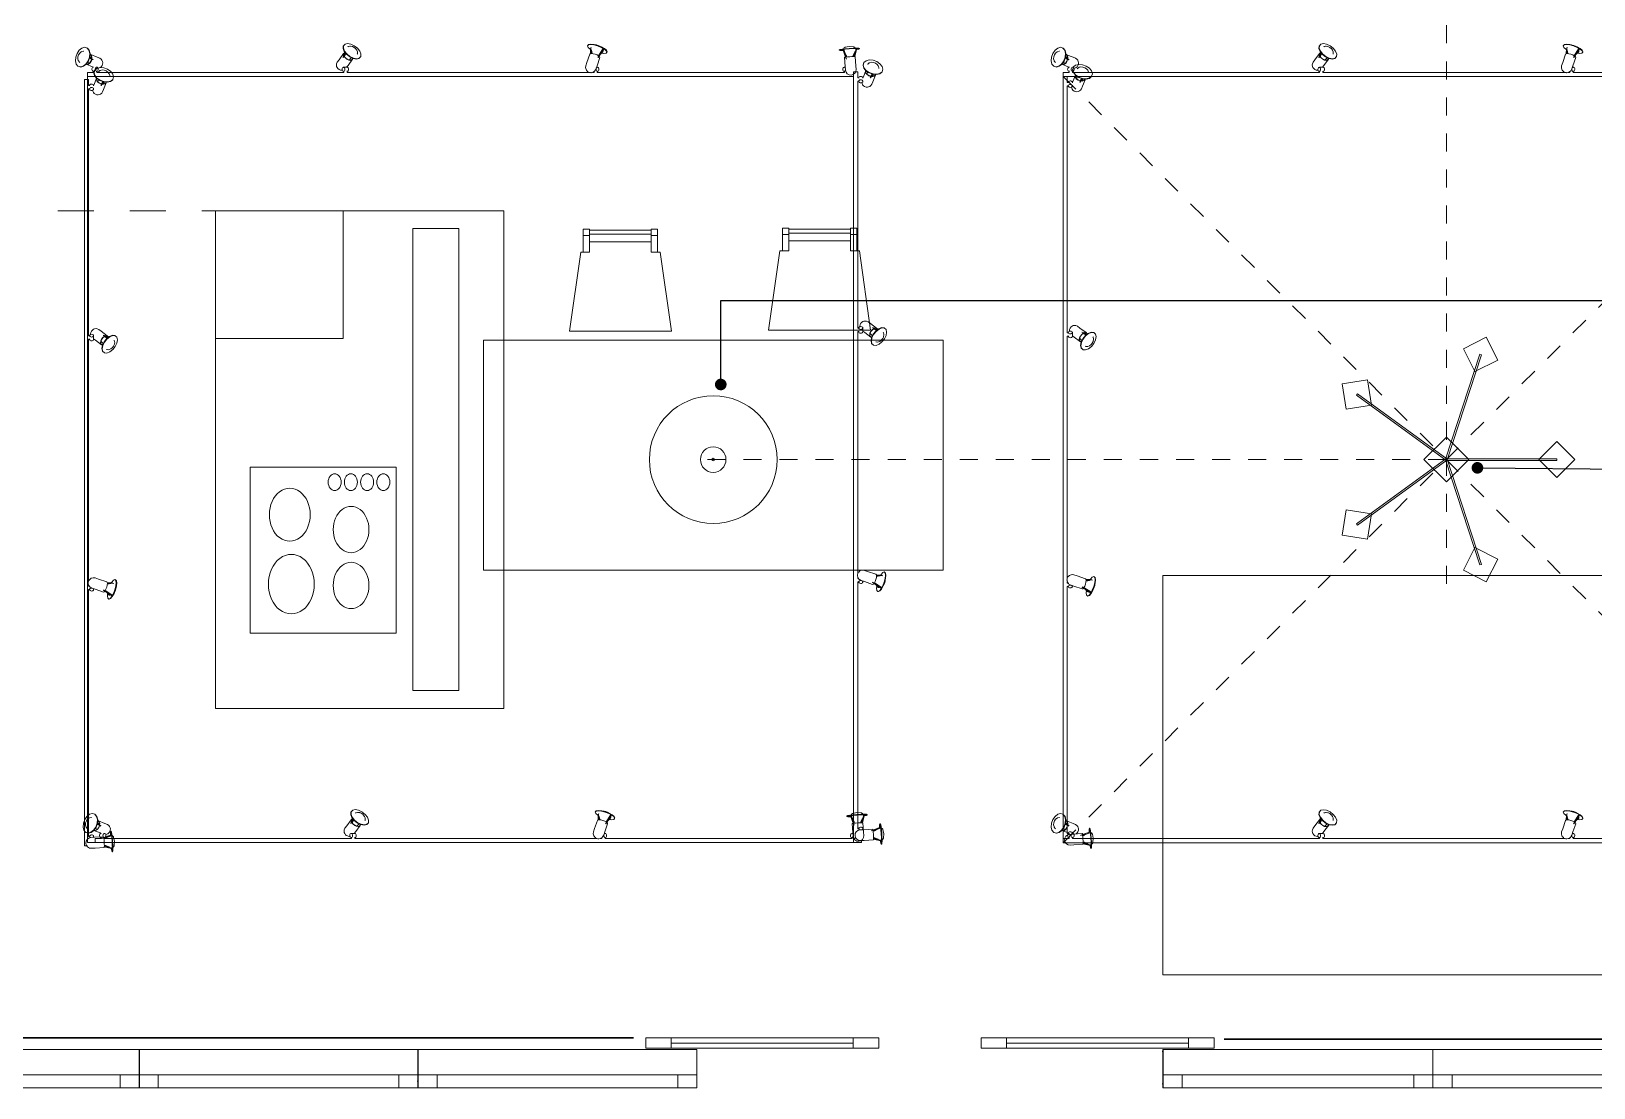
# Model space of a CAD drawing. Header units: millimetres. Extents: x 2336463 to 2579121, y 595385 to 778077.
# Drawn here: x 2375975 to 2382092, y 689177 to 693313 of the extents above; entities that cross this region are included whole.
import ezdxf

# ---------------------------------------------------------------- set-up
doc = ezdxf.new("R2010")
doc.units = ezdxf.units.MM
doc.header["$MEASUREMENT"] = 0
doc.header["$XCLIPFRAME"] = 0
doc.linetypes.add('короткая штриховая', pattern=[141.111111, 70.555556, -70.555556])
doc.linetypes.add('Штриховая', pattern=[282.222223, 141.111112, -141.111112])
for name, color, linetype, lineweight, true_color in [('+ план экспозиций_Ном._пера__58', 7, 'Continuous', 5, 0xdf0000), ('MEP - Электрооборудование.ЭО_Ном._пера__35', 7, 'Continuous', 30, 0x2731ed), ('MEP - Электрооборудование.ЭО_Ном._пера__58', 7, 'Continuous', 5, 0xdf0000), ('Интерьер - Мебель_Ном._пера__62', 7, 'Continuous', 25, 0xaaaaaa), ('сит план_Ном._пера__87', 7, 'Continuous', 20, 0x6a6a6a)]:
    doc.layers.add(name, color=color, linetype=linetype, lineweight=lineweight, true_color=true_color)
doc.layers.add('1 Планировка', color=7, linetype='Continuous')
doc.layers.add('сит план', color=7, linetype='Continuous')
for name, color, linetype, lineweight in [('1 Планировка_Ном._пера__1', 7, 'Continuous', 13), ('MEP - Электрооборудование.ЭО_Ном._пера__1', 7, 'Continuous', 13), ('MEP - Электрооборудование.ЭО_Ном._пера__101', 252, 'Continuous', 5), ('Двери ARCHICAD_Ном._пера__1', 7, 'Continuous', 13), ('Окна ARCHICAD_Ном._пера__1', 7, 'Continuous', 13), ('сит план_Ном._пера__1', 7, 'Continuous', 13)]:
    doc.layers.add(name, color=color, linetype=linetype, lineweight=lineweight)
doc.linetypes.add('Сварной шов', pattern='A,0,[2,Р”РёР·Р°Р№РЅ РїСЂРѕРµРєС‚ СЂР°Р±РѕС‡РёР№1.Shx,S=0.079365,R=0,X=0,Y=0],-17,0', length=17)
doc.dimstyles.new('СГЕНЕРИР_СТИЛЬ__11', dxfattribs={"dimtxt": 0.18, "dimasz": 91.2, "dimexe": 0.18, "dimexo": 0.0625, "dimgap": 0, "dimtad": 0, "dimtih": 1, "dimtoh": 1, "dimdec": 4, "dimzin": 0, "dimdsep": 46, "dimcen": 0.09, "dimadec": 0, "dimazin": 0, "dimtfac": 1, "dimtdec": 4, "dimtmove": 0, "dimatfit": 3, "dimldrblk": 'ARROWHEAD_11', "dimfxl": 0, "dimtolj": 1, "dimtzin": 0, "dimarcsym": 0})
picture_1 = doc.add_image_def('image1.jpg', size_in_pixel=(198, 102))
pattern_1 = [(45, (2086872.015, 585813.69), (-63.639609, 63.639609), [])]

# ---------------------------------------------------------------- blocks, each defined once
blk = doc.blocks.new('Перекрытие_224', base_point=(2377825.6, 692610.8))
at = {"layer": '1 Планировка_Ном._пера__1', "color": 7, "linetype": 'Continuous', "lineweight": 13, "flags": 128}
blk.add_lwpolyline([(2377825.6, 692610.8), (2376695.7, 692610.8), (2376695.7, 690661.3), (2377825.6, 690661.3)], close=True, dxfattribs=at)
blk = doc.blocks.new('Перекрытие_231', base_point=(2377745.6, 692104.1))
at = {"layer": '1 Планировка_Ном._пера__1', "color": 7, "linetype": 'Continuous', "lineweight": 13, "flags": 128}
blk.add_lwpolyline([(2377745.6, 692104.1), (2377745.6, 691204), (2379545.2, 691204), (2379545.2, 692104.1)], close=True, dxfattribs=at)
blk = doc.blocks.new('Перекрытие_234', base_point=(2377469.2, 690731.7))
at = {"layer": '1 Планировка_Ном._пера__1', "color": 7, "linetype": 'Continuous', "lineweight": 13, "flags": 128}
blk.add_lwpolyline([(2377469.2, 690731.7), (2377649.2, 690731.7), (2377649.2, 692541.1), (2377469.2, 692541.1)], close=True, dxfattribs=at)
blk = doc.blocks.new('Перекрытие_236', base_point=(2376695.7, 692110.8))
at = {"layer": '1 Планировка_Ном._пера__1', "color": 7, "linetype": 'Continuous', "lineweight": 13, "flags": 128}
blk.add_lwpolyline([(2376695.7, 692110.8), (2377195.7, 692110.8), (2377195.7, 692610.8), (2376695.7, 692610.8)], close=True, dxfattribs=at)
blk = doc.blocks.new('Окно 25_6')
at = {"layer": 'Окна ARCHICAD_Ном._пера__1', "color": 7, "linetype": 'Continuous', "lineweight": 13}
for p, q in [((-546, 0), (546, 0)), ((-546, 0), (-471, 0)), ((-546, 0), (-546, -50)), ((-546, 0), (-546, -50)), ((-471, 0), (-471, -50)), ((-471, 0), (471, 0)), ((471, -50), (471, 0)), ((471, 0), (546, 0)), ((546, 0), (546, -50)), ((546, 0), (546, -50)), ((-471, -50), (-546, -50)), ((-546, -50), (-546, -150)), ((471, -50), (-471, -50)), ((546, -50), (471, -50)), ((546, -50), (546, -150)), ((-546, -150), (546, -150))]:
    blk.add_line(p, q, dxfattribs=at)
blk = doc.blocks.new('Стена_1140', base_point=(2374835.1, 689326.8))
at = {"layer": 'сит план_Ном._пера__87', "linetype": 'Continuous', "lineweight": 20, "true_color": 0x6a6a6a}
h = blk.add_hatch(dxfattribs=at)
h.set_pattern_fill('Блоки_Бетонные_Эффективные', color=251, style=0, pattern_type=2)
h.set_pattern_definition(pattern_1)
h.paths.add_polyline_path([(2375135.1, 689176.8), (2375306.1, 689176.8), (2375306.1, 689326.8), (2375135.1, 689326.8)])
h = blk.add_hatch(dxfattribs=at)
h.set_pattern_fill('Блоки_Бетонные_Эффективные', color=251, style=0, pattern_type=2)
h.set_pattern_definition(pattern_1)
h.paths.add_polyline_path([(2377488.9, 689326.8), (2377488.9, 689176.8), (2377489.3, 689176.8), (2377489.3, 689326.8)])
at = {"layer": 'сит план_Ном._пера__1', "color": 7, "linetype": 'Continuous', "lineweight": 13}
for p, q in [((2375306.1, 689226.8), (2375306.1, 689326.8)), ((2377488.9, 689226.8), (2377488.9, 689326.8)), ((2377489.3, 689226.8), (2377489.3, 689326.8)), ((2378581.3, 689226.8), (2378581.3, 689326.8)), ((2375306.1, 689176.8), (2375306.1, 689226.8)), ((2377488.9, 689176.8), (2377488.9, 689226.8)), ((2377489.3, 689176.8), (2377489.3, 689226.8)), ((2378581.3, 689176.8), (2378581.3, 689226.8))]:
    blk.add_line(p, q, dxfattribs=at)
at = {"layer": 'сит план_Ном._пера__1', "color": 7, "linetype": 'Continuous', "lineweight": 13, "flags": 128}
for points in [[(2375306.1, 689326.8), (2375135.1, 689326.8)], [(2377489.3, 689326.8), (2377488.9, 689326.8)], [(2375135.1, 689176.8), (2375306.1, 689176.8)], [(2377488.9, 689176.8), (2377489.3, 689176.8)]]:
    blk.add_lwpolyline(points, dxfattribs=at)
at = {"layer": 'Окна ARCHICAD_Ном._пера__1', "color": 7, "linetype": 'Continuous', "lineweight": 13, "xscale": -1, "zscale": 1000, "rotation": 180}
for p in [(2375852.1, 689176.8), (2376942.9, 689176.8), (2378035.3, 689176.8)]:
    blk.add_blockref('Окно 25_6', p, dxfattribs=at)
blk = doc.blocks.new('Двупольная Наружная Раздвижная Дверь 25')
at = {"layer": 'Двери ARCHICAD_Ном._пера__1', "color": 7, "linetype": 'Continuous', "lineweight": 13}
for p, q in [((-1012.5, 195), (-1112.5, 195)), ((-1112.5, 195), (-1112.5, 155)), ((-1012.5, 155), (-1012.5, 195)), ((-200, 195), (-300, 195)), ((-300, 195), (-300, 155)), ((-200, 155), (-200, 195)), ((200, 195), (300, 195)), ((200, 155), (200, 195)), ((300, 195), (300, 155)), ((1012.5, 155), (1012.5, 195)), ((1012.5, 195), (1112.5, 195)), ((1112.5, 195), (1112.5, 155)), ((-1112.5, 155), (-1012.5, 155)), ((-300, 175), (-1012.5, 175)), ((-912.5, 0), (-912.5, 150)), ((-300, 155), (-200, 155)), ((300, 155), (200, 155)), ((300, 175), (1012.5, 175)), ((912.5, 0), (912.5, 150)), ((1112.5, 155), (1012.5, 155))]:
    blk.add_line(p, q, dxfattribs=at)
at = {"layer": 'Двери ARCHICAD_Ном._пера__1', "color": 7, "linetype": 'Continuous', "lineweight": 13, "flags": 128}
for points in [[(-300, 195), (-1012.5, 195), (-1012.5, 175), (-300, 175)], [(300, 195), (1012.5, 195), (1012.5, 175), (300, 175)], [(-300, 175), (-1012.5, 175), (-1012.5, 155), (-300, 155)], [(300, 175), (1012.5, 175), (1012.5, 155), (300, 155)]]:
    blk.add_lwpolyline(points, close=True, dxfattribs=at)
blk = doc.blocks.new('Стена_1141', base_point=(2378580.1, 689326.8))
at = {"layer": 'сит план_Ном._пера__87', "linetype": 'Continuous', "lineweight": 20, "true_color": 0x6a6a6a}
h = blk.add_hatch(dxfattribs=at)
h.set_pattern_fill('Блоки_Бетонные_Эффективные', color=251, style=0, pattern_type=2)
h.set_pattern_definition(pattern_1)
h.paths.add_polyline_path([(2378580.8, 689326.8), (2378580.1, 689326.8), (2378580.1, 689176.8), (2378580.8, 689176.8)])
at = {"layer": 'сит план_Ном._пера__1', "color": 7, "linetype": 'Continuous', "lineweight": 13}
for p, q in [((2378580.8, 689176.8), (2378580.8, 689326.8)), ((2380405.8, 689176.8), (2380405.8, 689326.8))]:
    blk.add_line(p, q, dxfattribs=at)
at = {"layer": 'сит план_Ном._пера__1', "color": 7, "linetype": 'Continuous', "lineweight": 13, "flags": 128}
blk.add_lwpolyline([(2378580.8, 689326.8), (2378580.1, 689326.8)], dxfattribs=at)
at = {"layer": 'Двери ARCHICAD_Ном._пера__1', "color": 7, "linetype": 'Continuous', "lineweight": 13, "xscale": -1, "zscale": 1000}
blk.add_blockref('Двупольная Наружная Раздвижная Дверь 25', (2379493.3, 689176.8), dxfattribs=at)
blk = doc.blocks.new('Окно 25_7')
at = {"layer": 'Окна ARCHICAD_Ном._пера__1', "color": 7, "linetype": 'Continuous', "lineweight": 13}
for p, q in [((-528.6, 100), (528.6, 100)), ((-528.6, 0), (-528.6, 100)), ((528.6, 0), (528.6, 100)), ((-528.6, 0), (-453.6, 0)), ((-528.6, -50), (-528.6, 0)), ((-528.6, -50), (-528.6, 0)), ((-453.6, 0), (-453.6, -50)), ((-453.6, 0), (453.6, 0)), ((453.6, -50), (453.6, 0)), ((453.6, 0), (528.6, 0)), ((528.6, -50), (528.6, 0)), ((528.6, -50), (528.6, 0)), ((-528.6, -50), (528.6, -50)), ((-453.6, -50), (-528.6, -50)), ((453.6, -50), (-453.6, -50)), ((528.6, -50), (453.6, -50))]:
    blk.add_line(p, q, dxfattribs=at)
blk = doc.blocks.new('Окно 25_8')
at = {"layer": 'Окна ARCHICAD_Ном._пера__1', "color": 7, "linetype": 'Continuous', "lineweight": 13}
for p, q in [((-534, 100), (534, 100)), ((-534, 0), (-534, 100)), ((534, 0), (534, 100)), ((-534, 0), (-459, 0)), ((-534, -50), (-534, 0)), ((-534, -50), (-534, 0)), ((-459, 0), (-459, -50)), ((-459, 0), (459, 0)), ((459, -50), (459, 0)), ((459, 0), (534, 0)), ((534, -50), (534, 0)), ((534, -50), (534, 0)), ((-534, -50), (534, -50)), ((-459, -50), (-534, -50)), ((459, -50), (-459, -50)), ((534, -50), (459, -50))]:
    blk.add_line(p, q, dxfattribs=at)
blk = doc.blocks.new('Стена_1142', base_point=(2380405.1, 689326.8))
at = {"layer": 'сит план_Ном._пера__87', "linetype": 'Continuous', "lineweight": 20, "true_color": 0x6a6a6a}
h = blk.add_hatch(dxfattribs=at)
h.set_pattern_fill('Блоки_Бетонные_Эффективные', color=251, style=0, pattern_type=2)
h.set_pattern_definition(pattern_1)
h.paths.add_polyline_path([(2380405.1, 689326.8), (2380405.1, 689176.8), (2380405.3, 689176.8), (2380405.3, 689326.8)])
at = {"layer": 'сит план_Ном._пера__1', "color": 7, "linetype": 'Continuous', "lineweight": 13}
for p, q in [((2380405.3, 689226.8), (2380405.3, 689326.8)), ((2382530.5, 689226.8), (2382530.5, 689326.8)), ((2380405.3, 689176.8), (2380405.3, 689226.8)), ((2382530.5, 689176.8), (2382530.5, 689226.8))]:
    blk.add_line(p, q, dxfattribs=at)
at = {"layer": 'сит план_Ном._пера__1', "color": 7, "linetype": 'Continuous', "lineweight": 13, "flags": 128}
blk.add_lwpolyline([(2380405.3, 689326.8), (2380405.1, 689326.8)], dxfattribs=at)
at = {"layer": 'Окна ARCHICAD_Ном._пера__1', "color": 7, "linetype": 'Continuous', "lineweight": 13, "zscale": 1000, "rotation": 359.9989164331798}
for name, p in [('Окно 25_7', (2380933.9, 689226.8)), ('Окно 25_8', (2381996.5, 689226.8))]:
    blk.add_blockref(name, p, dxfattribs=at)
blk = doc.blocks.new('Варочная Панель Электрическая 25')
at = {"layer": '1 Планировка_Ном._пера__1', "color": 7, "linetype": 'Continuous', "lineweight": 13}
for p, q in [((572, 650), (0, 650)), ((0, 650), (0, 0)), ((572, 0), (572, 650)), ((0, 0), (572, 0))]:
    blk.add_line(p, q, dxfattribs=at)
for centre, major_axis, start_param, end_param in [((161, 458.4), (0, 116.5), 4.712389, 7.853982), ((395, 463.5), (0, 90.6), 4.712389, 7.853982), ((161, 458.4), (0, 116.5), 1.570796, 4.712389), ((395, 463.5), (0, 90.6), 1.570796, 4.712389), ((395, 244.7), (0, 90.6), 4.712389, 7.853982), ((155, 186.5), (0, 103.6), 4.712389, 7.853982), ((395, 244.7), (0, 90.6), 1.570796, 4.712389), ((155, 186.5), (0, 103.6), 1.570796, 4.712389)]:
    blk.add_ellipse(centre, major_axis=major_axis, ratio=0.772308, start_param=start_param, end_param=end_param, dxfattribs=at)
for centre in [(330.7, 59.2), (394.2, 59.2), (457.7, 59.2), (521.2, 59.2)]:
    blk.add_ellipse(centre, major_axis=(0, 32.9), ratio=0.772308, dxfattribs=at)
blk = doc.blocks.new('Обеденный Стул 01 25')
at = {"layer": '1 Планировка_Ном._пера__1', "color": 7, "linetype": 'Continuous', "lineweight": 13}
for p, q in [((54.4, 375), (79.4, 375)), ((79.4, 380), (320.6, 380)), ((345.6, 375), (320.6, 375))]:
    blk.add_line(p, q, dxfattribs=at)
at = {"layer": '1 Планировка_Ном._пера__1', "color": 7, "linetype": 'Continuous', "lineweight": 13, "flags": 128}
for points in [[(54.4, 310), (79.4, 310), (79.4, 400), (54.4, 400)], [(79.4, 350), (320.6, 350), (320.6, 395), (79.4, 395)], [(345.6, 310), (320.6, 310), (320.6, 400), (345.6, 400)], [(0, 0), (400, 0), (355.7, 310), (320.6, 310), (320.6, 350), (79.4, 350), (79.4, 310), (44.3, 310)]]:
    blk.add_lwpolyline(points, close=True, dxfattribs=at)
blk = doc.blocks.new('Набор Источников Света Настенный 25')
at = {"layer": 'MEP - Электрооборудование.ЭО_Ном._пера__58', "color": 12, "linetype": 'Continuous', "lineweight": 5, "true_color": 0xdf0000}
for p, q in [((1500, 0), (-1500, 0)), ((1500, -8), (1500, 0)), ((-1508.7, -19.6), (-1509.8, -27.7)), ((-1509.8, -27.7), (-1508.8, -41.6)), ((-1508.8, -41.6), (-1506.4, -77.3)), ((-1504.6, -12.5), (-1508.7, -19.6)), ((-1498.2, -7.5), (-1504.6, -12.5)), ((-1500, -8), (-1500, 0)), ((-1500, -8.9), (-1500, -8)), ((-1497.6, -7.2), (-1498.2, -7.5)), ((-1490.2, -5.3), (-1497.6, -7.2)), ((-1490.2, -5.3), (-1482.8, -6.2)), ((-1482.1, -6.4), (-1482.8, -6.2)), ((-1482.1, -6.4), (-1475, -10.4)), ((-1475, -10.4), (-1470, -16.9)), ((-1470, -16.9), (-1467.9, -24.8)), ((-1467.1, -22.9), (-1467.9, -25.1)), ((-1467.9, -24.8), (-1466.9, -38.7)), ((-1467.4, -32.3), (-1466.3, -34.2)), ((-1465.4, -20.9), (-1467.1, -22.9)), ((-1467.1, -36), (-1462.2, -36)), ((-1466.9, -38.7), (-1464.5, -74.4)), ((-1466.3, -34.2), (-1464.4, -35.7)), ((-1466, -20), (-1463.3, -20)), ((-1463.3, -20), (-1465.4, -20.9)), ((-1464.4, -35.7), (-1462.2, -36)), ((-496.4, -16), (-1463.6, -16)), ((-1463.6, -20), (-1463.6, -16)), ((-1461.2, -20.3), (-1463.3, -20)), ((-1462.2, -36), (-1460.2, -35.1)), ((-1459.3, -21.8), (-1461.2, -20.3)), ((-1460.2, -35.1), (-1458.5, -33.1)), ((-1457.9, -24.2), (-1459.3, -21.8)), ((-1458.5, -33.1), (-1457.5, -30.3)), ((-1457.3, -27.2), (-1457.9, -24.2)), ((-1457.5, -30.3), (-1457.3, -27.2)), ((-495.6, -41.9), (-506.7, -74.2)), ((-502.7, -27.6), (-502.1, -24.5)), ((-502.4, -30.6), (-502.7, -27.6)), ((-501.3, -33.3), (-502.4, -30.6)), ((-502.1, -24.5), (-500.8, -22)), ((-499.5, -35.2), (-501.3, -33.3)), ((-500.8, -22), (-498.9, -20.4)), ((-497.3, -36), (-499.5, -35.2)), ((-498.9, -20.4), (-496.7, -20)), ((-495.1, -35.6), (-497.3, -36)), ((-497.3, -36), (-493.6, -36)), ((-496.7, -20), (-494.5, -20.8)), ((-496.7, -20), (-494.1, -20)), ((-496.4, -20), (-496.4, -16)), ((-491.3, -29.3), (-495.6, -41.9)), ((-493.2, -34), (-495.1, -35.6)), ((-494.5, -20.8), (-492.7, -22.7)), ((-492.3, -32.4), (-493.2, -34)), ((-492.7, -22.7), (-491.6, -25.4)), ((-491.6, -25.4), (-491.3, -28.4)), ((-491.3, -28.4), (-491.6, -30.4)), ((-487.2, -22.5), (-491.3, -29.3)), ((-485.6, -20.7), (-487.2, -22.5)), ((-479.5, -16.4), (-485.6, -20.7)), ((-477.5, -16), (-483.6, -16)), ((-483.6, -19.3), (-483.6, -16)), ((-472.2, -15), (-479.5, -16.4)), ((-470.5, -14.7), (-472.2, -15)), ((-467.9, -15), (-470.5, -14.7)), ((-465, -15.8), (-467.9, -15)), ((-455.7, -54.8), (-466.8, -87)), ((-462.1, -16.9), (-465, -15.8)), ((483.6, -16), (-464.4, -16)), ((-459.7, -18.2), (-462.1, -16.9)), ((-458.1, -19.6), (-459.7, -18.2)), ((-458.1, -19.6), (-453.5, -24.8)), ((-451.4, -42.1), (-455.7, -54.8)), ((-452.6, -26.9), (-453.5, -24.8)), ((-452.6, -26.9), (-450.4, -34.4)), ((-450.4, -34.4), (-451.4, -42.1)), ((479.5, -43.4), (461.6, -67.2)), ((477.2, -27.5), (477.7, -24.5)), ((477.5, -30.6), (477.2, -27.5)), ((478.6, -33.3), (477.5, -30.6)), ((477.7, -24.5), (479, -22)), ((480.2, -35.2), (478.6, -33.3)), ((479, -22), (480.8, -20.4)), ((485.1, -36), (479.5, -43.4)), ((482.3, -36), (480.2, -35.2)), ((480.8, -20.4), (482.9, -20)), ((497.1, -36), (482.3, -36)), ((483.6, -20), (482.9, -20)), ((483.6, -21.4), (483.6, -16)), ((492.1, -27.5), (492.6, -24.5)), ((492.4, -30.6), (492.1, -27.5)), ((493.4, -33.3), (492.4, -30.6)), ((492.6, -24.5), (493.9, -22)), ((495.1, -35.2), (493.4, -33.3)), ((493.9, -22), (495.7, -20.4)), ((497.7, -20), (495, -20)), ((497.1, -36), (495.1, -35.2)), ((495.7, -20.4), (497.7, -20)), ((1463.6, -16), (496.4, -16)), ((496.4, -20), (496.4, -16)), ((499.2, -35.6), (497.1, -36)), ((497.7, -20), (499.8, -20.8)), ((501, -34), (499.2, -35.6)), ((499.8, -20.8), (501.4, -22.7)), ((502.3, -31.5), (501, -34)), ((501.4, -22.7), (502.5, -25.4)), ((505, -24.2), (502.2, -24.8)), ((502.8, -28.5), (502.3, -31.5)), ((502.5, -25.4), (502.8, -28.5)), ((505, -24.2), (509.7, -25)), ((509.7, -25), (514.7, -27.4)), ((515.6, -28), (514.7, -27.4)), ((521.8, -56.2), (514.8, -65.6)), ((515.6, -28), (518, -29.9)), ((518, -29.9), (519.3, -31)), ((519.3, -31), (522.6, -35.3)), ((524.5, -50), (521.8, -56.2)), ((522.6, -35.3), (524.3, -39.5)), ((524.3, -39.5), (524.8, -45.3)), ((524.8, -45.3), (524.5, -50)), ((1440.2, -53.7), (1440.7, -48.3)), ((1441.3, -58.3), (1440.2, -53.7)), ((1440.7, -48.3), (1442.6, -42.8)), ((1441.3, -58.3), (1443.4, -63.4)), ((1442.6, -42.8), (1445.8, -38.2)), ((1445.8, -38.2), (1449.7, -35.1)), ((1449.7, -35.1), (1454.3, -33.1)), ((1454.3, -33.1), (1458.2, -32)), ((1457.6, -25.7), (1457.4, -28.8)), ((1457.4, -28.8), (1458.1, -31.8)), ((1458.7, -23), (1457.6, -25.7)), ((1458.1, -31.8), (1459.6, -34.2)), ((1460.5, -21), (1458.7, -23)), ((1459.6, -34.2), (1461.6, -35.7)), ((1462.7, -20), (1460.5, -21)), ((1461.6, -35.7), (1463.9, -36)), ((1465, -20.3), (1462.7, -20)), ((1465.2, -20), (1462.7, -20)), ((1463.6, -20), (1463.6, -16)), ((1463.9, -36), (1466.1, -35)), ((1465.6, -36), (1463.9, -36)), ((1467, -21.8), (1465, -20.3)), ((1466.1, -35), (1467.9, -33)), ((1468.5, -24.2), (1467, -21.8)), ((1467.9, -33), (1469, -30.3)), ((1469.2, -27.2), (1468.5, -24.2)), ((1469, -30.3), (1469.2, -27.2)), ((1477.3, -36), (1475.6, -36)), ((1475.7, -36), (1480.6, -37.9)), ((1500, -16), (1476.4, -16)), ((1476.4, -21.6), (1476.4, -16)), ((1478.4, -20.3), (1476.4, -20.1)), ((1477.3, -36), (1479.5, -35)), ((1480.4, -21.8), (1478.4, -20.3)), ((1479.5, -35), (1481.3, -33)), ((1481.9, -24.2), (1480.4, -21.8)), ((1480.6, -37.9), (1505.1, -47.8)), ((1481.3, -33), (1482.4, -30.3)), ((1482.6, -27.2), (1481.9, -24.2)), ((1482.4, -30.3), (1482.6, -27.2)), ((1482.6, -66.8), (1485.4, -59.1)), ((1483.3, -66.8), (1485.9, -59.5)), ((1485.4, -59.1), (1489.9, -52.5)), ((1485.9, -59.5), (1490.2, -53.3)), ((1489.9, -52.5), (1495.4, -48.2)), ((1490.2, -53.3), (1495.5, -49.1)), ((1490.9, -52.7), (1500.1, -54.8)), ((1490.9, -75.2), (1496.1, -60.5)), ((1492.3, -75.8), (1497.6, -61.1)), ((1495.4, -48.2), (1501.1, -46.6)), ((1495.5, -49.1), (1500.9, -47.7)), ((1496.1, -60.5), (1504.7, -48.1)), ((1497.6, -61.1), (1506.1, -48.7)), ((1500, -11.1), (1500, -8)), ((1500, -13.7), (1500, -11.1)), ((1500, -15.4), (1500, -13.7)), ((1500, -16), (1500, -15.4)), ((1500.9, -47.7), (1504.3, -48.7)), ((1501.1, -46.6), (1505, -47.8)), ((1504.7, -48.1), (1515.2, -39.8)), ((1506.1, -48.7), (1516.7, -40.4)), ((1515.2, -39.8), (1526.1, -36.9)), ((1516.7, -40.4), (1527.6, -37.4)), ((1526.1, -36.9), (1535.7, -39.8)), ((1527.6, -37.4), (1537.2, -40.4)), ((1529.9, -54.6), (1531.1, -55.7)), ((1531.1, -55.7), (1535.1, -60.5)), ((1535.1, -60.5), (1536, -63)), ((1537.2, -40.4), (1535.7, -39.8)), ((1537.2, -40.4), (1544, -48.7)), ((1544, -48.7), (1547.1, -61.1)), ((1547.1, -61.1), (1545.9, -75.8)), ((-1520.7, -106.8), (-1523.4, -108)), ((-1523.4, -108), (-1520, -108.9)), ((-1523.2, -110), (-1523.4, -108)), ((-1523.2, -110), (-1519.8, -110.9)), ((-1512.3, -105.3), (-1520.7, -106.8)), ((-1520, -108.9), (-1511, -109.2)), ((-1519.8, -110.9), (-1510.9, -111.2)), ((-1510.4, -105), (-1512.3, -105.3)), ((-1511, -109.2), (-1497.9, -108.9)), ((-1510.9, -111.2), (-1497.7, -110.9)), ((-1510.5, -105.4), (-1504, -77.8)), ((-1508, -105.4), (-1510.5, -105.4)), ((-1507.4, -99.5), (-1508.3, -103.2)), ((-1508.3, -103.2), (-1507.9, -107)), ((-1504.2, -94.8), (-1507.4, -99.5)), ((-1506.4, -77.3), (-1506.4, -77.4)), ((-1506.4, -77.4), (-1504.6, -77.8)), ((-1506.4, -111.1), (-1504, -114.1)), ((-1501.4, -77.9), (-1505.3, -96.4)), ((-1504.6, -77.8), (-1499.9, -78)), ((-1500.7, -77.9), (-1504.3, -95)), ((-1498.5, -83.2), (-1504.2, -94.8)), ((-1504, -114.1), (-1500.5, -116.2)), ((-1500.5, -116.2), (-1499, -116.6)), ((-1499.9, -78), (-1493, -77.8)), ((-1499, -116.6), (-1482.6, -117.7)), ((-1498.2, -77.9), (-1498.5, -83.2)), ((-1497.9, -108.9), (-1482.5, -108)), ((-1497.7, -110.9), (-1482.4, -110)), ((-1493, -77.8), (-1485, -77.4)), ((-1485, -77.4), (-1477, -76.7)), ((-1466.3, -114.3), (-1482.6, -117.7)), ((-1482.5, -108), (-1467.3, -106.8)), ((-1482.4, -110), (-1467.2, -108.7)), ((-1477, -76.7), (-1471.1, -76)), ((-1472.6, -76.2), (-1471.5, -81.3)), ((-1457.8, -105.4), (-1471.7, -68.2)), ((-1471.5, -81.3), (-1467.3, -87.7)), ((-1471.3, -76), (-1461.1, -105.4)), ((-1457.1, -105.3), (-1470.8, -68.6)), ((-1468.2, -75.5), (-1465.9, -75.1)), ((-1467.3, -106.8), (-1454.6, -105.3)), ((-1467.2, -108.7), (-1454.5, -107.3)), ((-1466.3, -114.3), (-1465.1, -113.8)), ((-1465.9, -75.1), (-1464.5, -74.5)), ((-1462, -111.2), (-1465.1, -113.8)), ((-1464.5, -74.4), (-1464.5, -74.5)), ((-1460, -107.9), (-1462, -111.2)), ((-1461.1, -105.4), (-1457.8, -105.4)), ((-1455.9, -101.4), (-1458.6, -101.4)), ((-1457.1, -105.3), (-1457.8, -105.4)), ((-1447, -101.7), (-1455.9, -101.4)), ((-1454.6, -105.3), (-1446.3, -103.8)), ((-1454.5, -107.3), (-1446.1, -105.8)), ((-1443.6, -102.5), (-1447, -101.7)), ((-1446.3, -103.8), (-1443.6, -102.5)), ((-1446.1, -105.8), (-1443.4, -104.5)), ((-1443.4, -104.5), (-1443.6, -102.5)), ((-534.5, -96.8), (-533.9, -95)), ((-534.5, -96.8), (-532.2, -102.4)), ((-530.4, -91.2), (-533.9, -95)), ((-533.9, -95), (-531.6, -100.6)), ((-532.2, -102.4), (-524.5, -109)), ((-531.6, -100.6), (-523.9, -107.2)), ((-521.7, -89.9), (-530.4, -91.2)), ((-524.5, -109), (-512.5, -115.7)), ((-523.9, -107.2), (-511.9, -113.9)), ((-513.3, -90.8), (-521.7, -89.9)), ((-521.4, -107.2), (-499.2, -74)), ((-521.4, -107.2), (-520.8, -107.7)), ((-520.8, -107.7), (-498.3, -74)), ((-517.6, -107.7), (-520.8, -107.7)), ((-518.1, -96.3), (-519.2, -99.7)), ((-516, -93.3), (-518.1, -96.3)), ((-500.5, -81.2), (-517.6, -107.7)), ((-513.9, -91.1), (-516, -93.3)), ((-509.5, -88.6), (-513.9, -91.1)), ((-512.5, -115.7), (-498.1, -121.3)), ((-511.9, -113.9), (-497.5, -119.5)), ((-510.8, -116.4), (-506.1, -119)), ((-508.2, -87.5), (-509.5, -88.6)), ((-506.7, -74.2), (-505.5, -77.2)), ((-506.7, -74.2), (-506.7, -74.2)), ((-506.1, -119), (-499.6, -121.5)), ((-505.5, -77.2), (-502.8, -79.5)), ((-500.7, -81.1), (-495.2, -84.2)), ((-499.6, -121.5), (-493.1, -123.2)), ((-498.1, -121.3), (-483.4, -125.1)), ((-497.5, -119.5), (-482.8, -123.3)), ((-495.2, -84.2), (-487.6, -87.1)), ((-487.6, -87.1), (-479.9, -89.1)), ((-479.9, -89.1), (-473.3, -89.8)), ((-475.7, -89.5), (-475.9, -90.5)), ((-475.9, -90.5), (-473.3, -102.7)), ((-472.8, -89.7), (-473.4, -102.1)), ((-473.3, -89.8), (-468.7, -89.1)), ((-473.3, -102.7), (-471.3, -107.7)), ((-472.2, -89.6), (-472.8, -103.8)), ((-471.4, -111.4), (-472.7, -114.7)), ((-471.3, -107.7), (-471.4, -111.4)), ((-471.3, -107.7), (-469.8, -107.7)), ((-469.8, -107.7), (-469.4, -89.2)), ((-468, -107.2), (-469.7, -106.3)), ((-468.7, -89.1), (-466.8, -87.1)), ((-460.2, -113.9), (-468, -107.2)), ((-466.8, -87), (-466.8, -87.1)), ((-462, -125.1), (-458.6, -121.3)), ((-461.4, -123.3), (-457.9, -119.5)), ((-457.9, -119.5), (-460.2, -113.9)), ((-458.6, -121.3), (-457.9, -119.5)), ((429.2, -87.9), (429.9, -78.2)), ((433.8, -99.3), (429.2, -87.9)), ((429.9, -78.2), (435.7, -71.7)), ((429.9, -78.2), (430.9, -76.9)), ((430.9, -76.9), (436.7, -70.4)), ((442.9, -110.7), (433.8, -99.3)), ((435.7, -71.7), (445.7, -69.5)), ((436.7, -70.4), (446.7, -68.1)), ((442.5, -94), (442.9, -88.4)), ((442.5, -94), (442.8, -96.9)), ((445.2, -102.9), (442.8, -96.9)), ((443.4, -86.7), (442.9, -88.4)), ((455.1, -120.4), (442.9, -110.7)), ((450, -108.9), (445.2, -102.9)), ((445.7, -69.5), (458.4, -71.7)), ((446.7, -68.1), (459.4, -70.4)), ((450, -108.9), (450.5, -109.6)), ((455.9, -113.9), (450.5, -109.6)), ((468.6, -126.9), (455.1, -120.4)), ((461.9, -116.7), (455.9, -113.9)), ((458.4, -71.7), (471.9, -78.2)), ((459.4, -70.4), (472.9, -76.9)), ((461.3, -71.3), (461.6, -67.3)), ((461.6, -67.3), (464.6, -63.9)), ((461.6, -67.2), (461.6, -67.3)), ((463.5, -117.4), (461.9, -116.7)), ((462.2, -71.7), (462.5, -67.8)), ((462.5, -67.8), (465.4, -64.6)), ((470.2, -118.6), (463.5, -117.4)), ((464.6, -63.9), (469.9, -62.7)), ((465.4, -64.6), (470.4, -63.5)), ((466.7, -73.3), (465.9, -73.5)), ((475.7, -64.4), (466.7, -73.3)), ((469.9, -62.7), (476.6, -63.9)), ((472.9, -118.1), (470.2, -118.6)), ((470.4, -63.5), (476.7, -64.6)), ((471.9, -78.2), (484.2, -87.9)), ((472.9, -76.9), (485.2, -86.6)), ((478.8, -116.8), (472.9, -118.1)), ((476.6, -63.9), (483.7, -67.3)), ((476.7, -64.6), (483.5, -67.8)), ((480.2, -115.8), (478.8, -116.8)), ((483.5, -67.8), (489.6, -72.7)), ((483.7, -67.3), (490.1, -72.4)), ((484.2, -87.9), (493.2, -99.3)), ((485.2, -86.6), (494.2, -98)), ((493.8, -77.9), (487.6, -89.4)), ((487.7, -86.5), (487.6, -89.7)), ((489.6, -72.7), (494.1, -78.4)), ((494.5, -78.4), (489.9, -92.6)), ((490.1, -72.4), (494.9, -78.4)), ((497.1, -120.4), (491.4, -126.9)), ((492.3, -95.6), (498.5, -73.5)), ((492.8, -96.2), (499.1, -73.9)), ((493.2, -99.3), (497.8, -110.7)), ((493.9, -92.8), (493.7, -92.9)), ((496.9, -89.4), (493.9, -92.8)), ((494.1, -78.4), (494.3, -79)), ((494.2, -98), (498.8, -109.4)), ((496, -88.9), (494.3, -90.8)), ((496.4, -84.1), (496, -88.9)), ((496.3, -83.9), (496.4, -84.1)), ((496.6, -82.7), (497.3, -84.4)), ((514.8, -65.6), (496.9, -89.4)), ((497.3, -84.4), (496.9, -89.4)), ((496.9, -89.4), (496.9, -89.4)), ((497.8, -110.7), (497.1, -120.4)), ((497.1, -120.4), (498.1, -119.1)), ((498.8, -109.4), (498.1, -119.1)), ((1446.7, -67.4), (1443.4, -63.4)), ((1446.7, -67.4), (1451.7, -71.1)), ((1451.7, -71.1), (1461.6, -75.1)), ((1461.6, -75.1), (1487.1, -85.3)), ((1491, -74.8), (1476.9, -65.5)), ((1491.3, -73.9), (1477.4, -64.7)), ((1482, -74.5), (1482.4, -69.1)), ((1483.6, -81), (1482, -74.5)), ((1482.7, -74.1), (1483.1, -69.6)), ((1484.2, -80.3), (1482.7, -74.1)), ((1482.8, -73.1), (1490.6, -77.9)), ((1482.9, -66.8), (1491.9, -72.4)), ((1483.3, -67), (1483.3, -66.8)), ((1487.2, -85.4), (1483.6, -81)), ((1487.6, -84.4), (1484.2, -80.3)), ((1487.1, -85.3), (1487.2, -85.4)), ((1490, -86.2), (1487.2, -85.4)), ((1490, -85.2), (1487.6, -84.4)), ((1489.7, -89.9), (1490.9, -75.2)), ((1492.7, -102.3), (1489.7, -89.9)), ((1491.1, -90.4), (1492.3, -75.8)), ((1494.1, -102.9), (1491.1, -90.4)), ((1499.6, -110.6), (1492.7, -102.3)), ((1501, -111.2), (1494.1, -102.9)), ((1501, -111.2), (1499.6, -110.6)), ((1510.6, -114.1), (1501, -111.2)), ((1521.5, -111.2), (1510.6, -114.1)), ((1514, -98.7), (1515.6, -98.8)), ((1522, -97.1), (1515.6, -98.8)), ((1532, -102.9), (1521.5, -111.2)), ((1522, -97.1), (1524.2, -96)), ((1529.7, -91.6), (1524.2, -96)), ((1534.2, -85), (1529.7, -91.6)), ((1540.6, -90.4), (1532, -102.9)), ((1537, -77.3), (1534.2, -85)), ((1536, -63), (1537.7, -69.6)), ((1537.7, -69.6), (1537, -77.3)), ((1545.9, -75.8), (1540.6, -90.4)), ((-493.1, -123.2), (-489.4, -123.6)), ((-483.4, -125.1), (-470.8, -126.4)), ((-482.8, -123.3), (-470.2, -124.6)), ((-470.8, -126.4), (-462, -125.1)), ((-470.2, -124.6), (-461.4, -123.3)), ((481.3, -129.2), (468.6, -126.9)), ((491.4, -126.9), (481.3, -129.2))]:
    blk.add_line(p, q, dxfattribs=at)
blk = doc.blocks.new('Люстра 25')
at = {"layer": 'MEP - Электрооборудование.ЭО_Ном._пера__58', "color": 12, "linetype": 'Continuous', "lineweight": 5, "true_color": 0xdf0000}
for p, q in [((-295.9, 407.3), (-311.6, 308.5)), ((-197.2, 391.7), (-295.9, 407.3)), ((-212.8, 292.9), (-197.2, 391.7)), ((295.9, 407.3), (197.2, 391.7)), ((197.2, 391.7), (212.8, 292.9)), ((311.6, 308.5), (295.9, 407.3)), ((-311.6, 308.5), (-212.8, 292.9)), ((-251.6, 352.1), (-257.2, 348.1)), ((-257.2, 348.1), (-2.8, -2)), ((2.8, 2), (-251.6, 352.1)), ((251.6, 352.1), (-2.8, 2)), ((2.8, -2), (257.2, 348.1)), ((212.8, 292.9), (311.6, 308.5)), ((257.2, 348.1), (251.6, 352.1)), ((0, 87.8), (-87.8, 0)), ((87.8, 0), (0, 87.8)), ((-1.1, 3.3), (-412.6, -130.5)), ((-87.8, 0), (0, -87.8)), ((3.4, 0), (-3.4, 0)), ((-3.4, 0), (-3.4, -432.8)), ((-2.8, -2), (2.8, 2)), ((-2.8, 2), (2.8, -2)), ((1.1, -3.3), (-1.1, 3.3)), ((1.1, 3.3), (-1.1, -3.3)), ((0, -87.8), (87.8, 0)), ((412.6, -130.5), (1.1, 3.3)), ((-410.5, -137), (1.1, -3.3)), ((-1.1, -3.3), (410.5, -137)), ((3.4, -432.8), (3.4, 0)), ((-433.4, -66.5), (-478.8, -155.6)), ((-344.3, -111.9), (-433.4, -66.5)), ((-389.7, -201), (-344.3, -111.9)), ((433.4, -66.5), (344.3, -111.9)), ((344.3, -111.9), (389.7, -201)), ((478.8, -155.6), (433.4, -66.5)), ((-478.8, -155.6), (-389.7, -201)), ((-412.6, -130.5), (-410.5, -137)), ((389.7, -201), (478.8, -155.6)), ((410.5, -137), (412.6, -130.5)), ((0, -362), (-70.7, -432.8)), ((70.7, -432.8), (0, -362)), ((-70.7, -432.8), (0, -503.5)), ((-3.4, -432.8), (3.4, -432.8)), ((0, -503.5), (70.7, -432.8))]:
    blk.add_line(p, q, dxfattribs=at)
blk = doc.blocks.new('Подвесной Светильник 25')
at = {"layer": '+ план экспозиций_Ном._пера__58', "color": 12, "linetype": 'Continuous', "lineweight": 5, "true_color": 0xdf0000}
for radius in [250, 50, 5]:
    blk.add_circle((0, 0), radius, dxfattribs=at)
blk = doc.blocks.new('ARROWHEAD_11')
at = {"color": 0, "linetype": 'Continuous', "lineweight": 0}
blk.add_line((0, 0), (-1, 0), dxfattribs=at)
at = {"color": 0, "linetype": 'Continuous', "lineweight": 0, "const_width": 0.25, "flags": 128}
blk.add_lwpolyline([(-0.125, 0, 1), (0.125, 0, 1)], format="xyb", close=True, dxfattribs=at)

msp = doc.modelspace()

# ---------------------------------------------------------------- linework, layer by layer
at = {"layer": '1 Планировка_Ном._пера__1', "color": 7, "linetype": 'Штриховая', "lineweight": 13}
msp.add_line((2375796.1, 692610.8), (2377427, 692610.8), dxfattribs=at)
at = {"layer": 'MEP - Электрооборудование.ЭО_Ном._пера__1', "color": 7, "linetype": 'короткая штриховая', "lineweight": 13}
for p, q in [((2381515.1, 691149.5), (2381515.1, 694192)), ((2380015.1, 690136.4), (2383037.4, 693158.7)), ((2380015.1, 693136.4), (2383027.6, 690123.9)), ((2381515.1, 691636.4), (2378600.1, 691636.4))]:
    msp.add_line(p, q, dxfattribs=at)
at = {"layer": 'MEP - Электрооборудование.ЭО_Ном._пера__35', "color": 160, "linetype": 'Сварной шов', "lineweight": 30, "true_color": 0x2731ed}
for p, q in [((2375162.6, 689371.8), (2378332.7, 689371.8)), ((2380644.7, 689366.7), (2382541.9, 689366.7))]:
    msp.add_line(p, q, dxfattribs=at)
at = {"layer": 'MEP - Электрооборудование.ЭО_Ном._пера__58', "color": 12, "linetype": 'Continuous', "lineweight": 5, "true_color": 0xdf0000}
for p, q in [((2376194.7, 693136.5), (2379194.7, 693136.5)), ((2376194.7, 690136.5), (2376194.7, 693136.5)), ((2379194.7, 693136.5), (2379194.7, 690136.5)), ((2380015.1, 693136.4), (2383015.1, 693136.4)), ((2380015.1, 690136.4), (2380015.1, 693136.4)), ((2379194.7, 690136.5), (2376194.7, 690136.5)), ((2383015.1, 690136.4), (2380015.1, 690136.4))]:
    msp.add_line(p, q, dxfattribs=at)

# ---------------------------------------------------------------- block references
at = {"layer": '1 Планировка', "color": 7, "linetype": 'Continuous', "lineweight": 13}
for name, p in [('Перекрытие_224', (2377825.6, 692610.8)), ('Перекрытие_236', (2376695.7, 692110.8)), ('Перекрытие_234', (2377469.2, 690731.7)), ('Перекрытие_231', (2377745.6, 692104.1))]:
    msp.add_blockref(name, p, dxfattribs=at)
at = {"layer": '1 Планировка_Ном._пера__1', "color": 7, "linetype": 'Continuous', "lineweight": 13, "xscale": -1, "zscale": 1000, "rotation": 180}
msp.add_blockref('Варочная Панель Электрическая 25', (2376832.1, 691607), dxfattribs=at)
at = {"layer": 'MEP - Электрооборудование.ЭО_Ном._пера__58', "color": 12, "linetype": 'Continuous', "lineweight": 5, "true_color": 0xdf0000, "zscale": 1000}
for name, p, rotation in [('Набор Источников Света Настенный 25', (2377694.7, 693136.5), 180), ('Набор Источников Света Настенный 25', (2381515.1, 693136.4), 180), ('Набор Источников Света Настенный 25', (2376183.2, 691624.2), 90), ('Набор Источников Света Настенный 25', (2379194.7, 691654.1), 90), ('Набор Источников Света Настенный 25', (2380015.1, 691636.4), 90), ('Люстра 25', (2381515.1, 691636.4), 90), ('Подвесной Светильник 25', (2378644.8, 691636.4), 90), ('Набор Источников Света Настенный 25', (2377724.8, 690136.5), 180), ('Набор Источников Света Настенный 25', (2381515.1, 690136.4), 180)]:
    msp.add_blockref(name, p, dxfattribs=dict(at, rotation=rotation))
at = {"layer": 'Интерьер - Мебель_Ном._пера__62', "color": 253, "linetype": 'Continuous', "lineweight": 25, "true_color": 0xaaaaaa, "xscale": -1, "zscale": 1000}
for p in [(2378481.7, 692139), (2379261.2, 692143.1)]:
    msp.add_blockref('Обеденный Стул 01 25', p, dxfattribs=at)
at = {"layer": 'сит план', "color": 7, "lineweight": 13}
for name, p in [('Стена_1141', (2378580.1, 689326.8)), ('Стена_1140', (2374835.1, 689326.8)), ('Стена_1142', (2380405.1, 689326.8))]:
    msp.add_blockref(name, p, dxfattribs=at)

# ---------------------------------------------------------------- pictures from other files: only their frames are drawn
at = {"layer": '1 Планировка', "linetype": 'Continuous', "lineweight": 0}
image = msp.add_image(picture_1, insert=(2380405.1, 691181.9), size_in_units=(3034.4, 1563.2), rotation=0, dxfattribs=at)
image.dxf.v_pixel = (-2e-15, -15.3254)
image.set_boundary_path([(-0.5, -0.5), (197.5, 101.5)])

# ---------------------------------------------------------------- leaders
at = {"layer": 'MEP - Электрооборудование.ЭО_Ном._пера__101', "color": 252, "linetype": 'Continuous', "lineweight": 5, "annotation_type": 0, "has_hookline": 1, "hookline_direction": 0}
for points, text_width in [([(2378674.4, 691930.4), (2378674.4, 692258.8), (2385020.1, 692258.8)], 1514.7), ([(2381636.8, 691604.1), (2385020.1, 691574.1)], 467.6)]:
    msp.add_leader(points, dimstyle='СГЕНЕРИР_СТИЛЬ__11', dxfattribs=dict(at, text_width=text_width))

doc.saveas('drawing.dxf')
